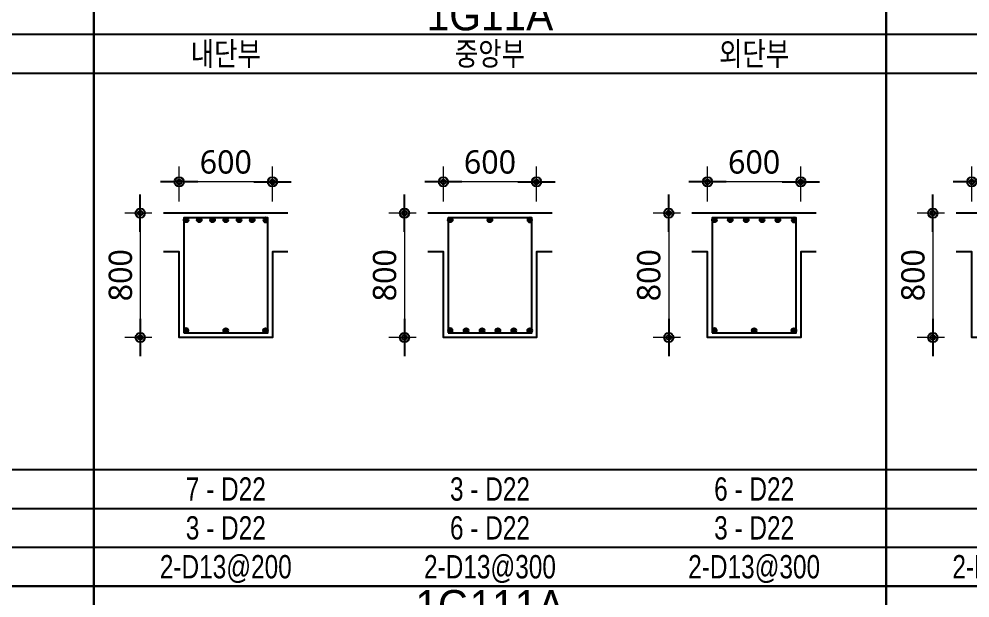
# Model space of a CAD drawing. Header units: millimetres. Extents: x 350420 to 672135, y -312840 to -44390.
# Drawn here: x 514549 to 520669, y -98426 to -94702 of the extents above; entities that cross this region are included whole.
import ezdxf
from ezdxf.enums import TextEntityAlignment as Align

# ---------------------------------------------------------------- set-up
doc = ezdxf.new("R2010")
doc.units = ezdxf.units.MM
doc.header["$LTSCALE"] = 65
doc.layers.get('Defpoints').update_dxf_attribs({"color": 145})
for name, color, linetype in [('BAR', 2, 'Continuous'), ('BAR1', 3, 'Continuous'), ('BARR', 1, 'Continuous'), ('DIM', 7, 'Continuous'), ('LINE', 7, 'Continuous'), ('보', 4, 'Continuous')]:
    doc.layers.add(name, color=color, linetype=linetype)
doc.layers.add('TEXT', color=3, linetype='Continuous', lineweight=9)
doc.styles.add('돋음', font='Dotum.ttf')
doc.styles.add('맑은고딕', font='malgun.ttf')
doc.dimstyles.new('DIM_30', dxfattribs={"dimscale": 30, "dimtxt": 3, "dimasz": 1.2, "dimexe": 2, "dimexo": 1.5, "dimgap": 1, "dimtad": 1, "dimdec": 0, "dimdsep": 46, "dimtxsty": '맑은고딕', "dimblk1": 'DIMDOT', "dimblk2": 'DIMDOT', "dimsah": 1, "dimcen": 1, "dimdle": 2, "dimclrd": 7, "dimclre": 7, "dimclrt": 3, "dimadec": 0, "dimazin": 0, "dimtfac": 1, "dimtdec": 0, "dimtix": 1, "dimtmove": 2, "dimatfit": 3, "dimldrblk": 'DIMDOT', "dimfxl": 0, "dimtolj": 1, "dimarcsym": 0})

# ---------------------------------------------------------------- blocks, each defined once
blk = doc.blocks.new('1G11')
at = {"layer": 'LINE', "color": 4}
for p, q in [((0, 3550), (5100, 3550)), ((0, 500), (5100, 500)), ((0, 250), (5100, 250))]:
    blk.add_line(p, q, dxfattribs=at)
at = {"layer": 'LINE'}
for p, q in [((0, 3300), (5100, 3300)), ((0, 750), (5100, 750))]:
    blk.add_line(p, q, dxfattribs=at)
blk.add_lwpolyline([(0, 3800), (0, 0), (5100, 0), (5100, 3800)], close=True, dxfattribs=at)
blk = doc.blocks.new('BAR')
at = {"layer": 'BARR'}
h = blk.add_hatch(color=256, dxfattribs=at)
edge = h.paths.add_edge_path()
edge.add_arc((0, 0), 15, 0, 360)
blk.add_circle((0, 0), 15, dxfattribs=at)
blk = doc.blocks.new('DIMDOT')
at = {"layer": 'DIM', "linetype": 'Continuous'}
blk.add_line((-2, 0), (2, 0), dxfattribs=at)
for radius in [0.5, 0.25]:
    blk.add_circle((0, 0), radius, dxfattribs=at)
blk = doc.blocks.new('*D82')
at = {"layer": 'Defpoints', "color": 0, "transparency": 16777216}
for p in [(5252.2, -60999.7), (5252.2, -61199.7), (5852.2, -61199.7)]:
    blk.add_point(p, dxfattribs=at)
at = {"layer": 'DIM', "color": 7, "lineweight": -2, "transparency": 16777216}
for p, q in [((5252.2, -61124.7), (5252.2, -60899.7)), ((5852.2, -61124.7), (5852.2, -60899.7)), ((5792.2, -60999.7), (5312.2, -60999.7))]:
    blk.add_line(p, q, dxfattribs=at)
at = {"layer": 'DIM', "color": 7, "lineweight": -2, "transparency": 16777216, "xscale": 60, "yscale": 60, "zscale": 60, "rotation": 180}
blk.add_blockref('DIMDOT', (5252.2, -60999.7), dxfattribs=at)
at = {"layer": 'DIM', "color": 7, "lineweight": -2, "transparency": 16777216, "xscale": 60, "yscale": 60, "zscale": 60}
blk.add_blockref('DIMDOT', (5852.2, -60999.7), dxfattribs=at)
at = {"layer": 'DIM', "color": 3, "transparency": 16777216, "insert": (5552.2, -60872.2), "char_height": 150, "attachment_point": 5, "style": '맑은고딕'}
blk.add_mtext('\\A1;600', dxfattribs=at)
blk = doc.blocks.new('*D83')
at = {"layer": 'Defpoints', "color": 0, "transparency": 16777216}
for p in [(5152.2, -61199.7), (5002.2, -61999.7), (5152.2, -61999.7)]:
    blk.add_point(p, dxfattribs=at)
at = {"layer": 'DIM', "color": 7, "lineweight": -2, "transparency": 16777216}
for p, q in [((5077.2, -61199.7), (4902.2, -61199.7)), ((5002.2, -61259.7), (5002.2, -61939.7)), ((5077.2, -61999.7), (4902.2, -61999.7))]:
    blk.add_line(p, q, dxfattribs=at)
at = {"layer": 'DIM', "color": 7, "lineweight": -2, "transparency": 16777216, "xscale": 60, "yscale": 60, "zscale": 60}
for p, rotation in [((5002.2, -61199.7), 90), ((5002.2, -61999.7), 270)]:
    blk.add_blockref('DIMDOT', p, dxfattribs=dict(at, rotation=rotation))
at = {"layer": 'DIM', "color": 3, "transparency": 16777216, "insert": (4874.7, -61599.7), "char_height": 150, "attachment_point": 5, "rotation": 90, "style": '맑은고딕'}
blk.add_mtext('\\A1;800', dxfattribs=at)
blk = doc.blocks.new('*D84')
at = {"layer": 'Defpoints', "color": 0, "transparency": 16777216}
for p in [(6952.2, -60999.7), (6952.2, -61199.7), (7552.2, -61199.7)]:
    blk.add_point(p, dxfattribs=at)
at = {"layer": 'DIM', "color": 7, "lineweight": -2, "transparency": 16777216}
for p, q in [((6952.2, -61124.7), (6952.2, -60899.7)), ((7552.2, -61124.7), (7552.2, -60899.7)), ((7492.2, -60999.7), (7012.2, -60999.7))]:
    blk.add_line(p, q, dxfattribs=at)
at = {"layer": 'DIM', "color": 7, "lineweight": -2, "transparency": 16777216, "xscale": 60, "yscale": 60, "zscale": 60, "rotation": 180}
blk.add_blockref('DIMDOT', (6952.2, -60999.7), dxfattribs=at)
at = {"layer": 'DIM', "color": 7, "lineweight": -2, "transparency": 16777216, "xscale": 60, "yscale": 60, "zscale": 60}
blk.add_blockref('DIMDOT', (7552.2, -60999.7), dxfattribs=at)
at = {"layer": 'DIM', "color": 3, "transparency": 16777216, "insert": (7252.2, -60872.2), "char_height": 150, "attachment_point": 5, "style": '맑은고딕'}
blk.add_mtext('\\A1;600', dxfattribs=at)
blk = doc.blocks.new('*D85')
at = {"layer": 'Defpoints', "color": 0, "transparency": 16777216}
for p in [(6852.2, -61199.7), (6702.2, -61999.7), (6852.2, -61999.7)]:
    blk.add_point(p, dxfattribs=at)
at = {"layer": 'DIM', "color": 7, "lineweight": -2, "transparency": 16777216}
for p, q in [((6777.2, -61199.7), (6602.2, -61199.7)), ((6702.2, -61259.7), (6702.2, -61939.7)), ((6777.2, -61999.7), (6602.2, -61999.7))]:
    blk.add_line(p, q, dxfattribs=at)
at = {"layer": 'DIM', "color": 7, "lineweight": -2, "transparency": 16777216, "xscale": 60, "yscale": 60, "zscale": 60}
for p, rotation in [((6702.2, -61199.7), 90), ((6702.2, -61999.7), 270)]:
    blk.add_blockref('DIMDOT', p, dxfattribs=dict(at, rotation=rotation))
at = {"layer": 'DIM', "color": 3, "transparency": 16777216, "insert": (6574.7, -61599.7), "char_height": 150, "attachment_point": 5, "rotation": 90, "style": '맑은고딕'}
blk.add_mtext('\\A1;800', dxfattribs=at)
blk = doc.blocks.new('*D98')
at = {"layer": 'Defpoints', "color": 0, "transparency": 16777216}
for p in [(8652.2, -60999.7), (8652.2, -61199.7), (9252.2, -61199.7)]:
    blk.add_point(p, dxfattribs=at)
at = {"layer": 'DIM', "color": 7, "lineweight": -2, "transparency": 16777216}
for p, q in [((8652.2, -61124.7), (8652.2, -60899.7)), ((9252.2, -61124.7), (9252.2, -60899.7)), ((9192.2, -60999.7), (8712.2, -60999.7))]:
    blk.add_line(p, q, dxfattribs=at)
at = {"layer": 'DIM', "color": 7, "lineweight": -2, "transparency": 16777216, "xscale": 60, "yscale": 60, "zscale": 60, "rotation": 180}
blk.add_blockref('DIMDOT', (8652.2, -60999.7), dxfattribs=at)
at = {"layer": 'DIM', "color": 7, "lineweight": -2, "transparency": 16777216, "xscale": 60, "yscale": 60, "zscale": 60}
blk.add_blockref('DIMDOT', (9252.2, -60999.7), dxfattribs=at)
at = {"layer": 'DIM', "color": 3, "transparency": 16777216, "insert": (8952.2, -60872.2), "char_height": 150, "attachment_point": 5, "style": '맑은고딕'}
blk.add_mtext('\\A1;600', dxfattribs=at)
blk = doc.blocks.new('*D99')
at = {"layer": 'Defpoints', "color": 0, "transparency": 16777216}
for p in [(8552.2, -61199.7), (8402.2, -61999.7), (8552.2, -61999.7)]:
    blk.add_point(p, dxfattribs=at)
at = {"layer": 'DIM', "color": 7, "lineweight": -2, "transparency": 16777216}
for p, q in [((8477.2, -61199.7), (8302.2, -61199.7)), ((8402.2, -61259.7), (8402.2, -61939.7)), ((8477.2, -61999.7), (8302.2, -61999.7))]:
    blk.add_line(p, q, dxfattribs=at)
at = {"layer": 'DIM', "color": 7, "lineweight": -2, "transparency": 16777216, "xscale": 60, "yscale": 60, "zscale": 60}
for p, rotation in [((8402.2, -61199.7), 90), ((8402.2, -61999.7), 270)]:
    blk.add_blockref('DIMDOT', p, dxfattribs=dict(at, rotation=rotation))
at = {"layer": 'DIM', "color": 3, "transparency": 16777216, "insert": (8274.7, -61599.7), "char_height": 150, "attachment_point": 5, "rotation": 90, "style": '맑은고딕'}
blk.add_mtext('\\A1;800', dxfattribs=at)
blk = doc.blocks.new('*D100')
at = {"layer": 'Defpoints', "color": 0, "transparency": 16777216}
for p in [(12079.8, -60999.7), (12079.8, -61199.7), (12679.8, -61199.7)]:
    blk.add_point(p, dxfattribs=at)
at = {"layer": 'DIM', "color": 7, "lineweight": -2, "transparency": 16777216}
for p, q in [((12079.8, -61124.7), (12079.8, -60899.7)), ((12679.8, -61124.7), (12679.8, -60899.7)), ((12619.8, -60999.7), (12139.8, -60999.7))]:
    blk.add_line(p, q, dxfattribs=at)
at = {"layer": 'DIM', "color": 7, "lineweight": -2, "transparency": 16777216, "xscale": 60, "yscale": 60, "zscale": 60, "rotation": 180}
blk.add_blockref('DIMDOT', (12079.8, -60999.7), dxfattribs=at)
at = {"layer": 'DIM', "color": 7, "lineweight": -2, "transparency": 16777216, "xscale": 60, "yscale": 60, "zscale": 60}
blk.add_blockref('DIMDOT', (12679.8, -60999.7), dxfattribs=at)
at = {"layer": 'DIM', "color": 3, "transparency": 16777216, "insert": (12379.8, -60872.2), "char_height": 150, "attachment_point": 5, "style": '맑은고딕'}
blk.add_mtext('\\A1;600', dxfattribs=at)
blk = doc.blocks.new('*D101')
at = {"layer": 'Defpoints', "color": 0, "transparency": 16777216}
for p in [(11979.8, -61199.7), (11829.8, -61999.7), (11979.8, -61999.7)]:
    blk.add_point(p, dxfattribs=at)
at = {"layer": 'DIM', "color": 7, "lineweight": -2, "transparency": 16777216}
for p, q in [((11904.8, -61199.7), (11729.8, -61199.7)), ((11829.8, -61259.7), (11829.8, -61939.7)), ((11904.8, -61999.7), (11729.8, -61999.7))]:
    blk.add_line(p, q, dxfattribs=at)
at = {"layer": 'DIM', "color": 7, "lineweight": -2, "transparency": 16777216, "xscale": 60, "yscale": 60, "zscale": 60}
for p, rotation in [((11829.8, -61199.7), 90), ((11829.8, -61999.7), 270)]:
    blk.add_blockref('DIMDOT', p, dxfattribs=dict(at, rotation=rotation))
at = {"layer": 'DIM', "color": 3, "transparency": 16777216, "insert": (11702.3, -61599.7), "char_height": 150, "attachment_point": 5, "rotation": 90, "style": '맑은고딕'}
blk.add_mtext('\\A1;800', dxfattribs=at)
blk = doc.blocks.new('1G111')
at = {"layer": 'LINE'}
blk.add_lwpolyline([(0, 3800), (0, 0), (5100, 0), (5100, 3800)], close=True, dxfattribs=at)
blk = doc.blocks.new('1G111A')
at = {"layer": 'LINE'}
blk.add_lwpolyline([(0, 3800), (0, 0), (5100, 0), (5100, 3800)], close=True, dxfattribs=at)
at = {"layer": 'TEXT', "color": 6, "style": '돋음'}
blk.add_text('1G111A', height=200, dxfattribs=at).set_placement((2550, 3675), align=Align.MIDDLE_CENTER)
blk = doc.blocks.new('1G111B')
at = {"layer": 'LINE'}
blk.add_lwpolyline([(0, 3800), (0, 0), (5100, 0), (5100, 3800)], close=True, dxfattribs=at)
blk = doc.blocks.new('1G11A')
at = {"layer": 'BAR1'}
for points in [[(580, 1630), (1120, 1630), (1120, 2370), (580, 2370)], [(2280, 1630), (2820, 1630), (2820, 2370), (2280, 2370)], [(3980, 1630), (4520, 1630), (4520, 2370), (3980, 2370)]]:
    blk.add_lwpolyline(points, close=True, dxfattribs=at)
at = {"layer": 'LINE', "color": 4}
for p, q in [((0, 3550), (5100, 3550)), ((0, 500), (5100, 500)), ((0, 250), (5100, 250))]:
    blk.add_line(p, q, dxfattribs=at)
at = {"layer": 'LINE'}
for p, q in [((0, 3300), (5100, 3300)), ((0, 750), (5100, 750))]:
    blk.add_line(p, q, dxfattribs=at)
blk.add_lwpolyline([(0, 3800), (0, 0), (5100, 0), (5100, 3800)], close=True, dxfattribs=at)
at = {"layer": '보'}
for p, q in [((1250, 2400), (450, 2400)), ((2950, 2400), (2150, 2400)), ((4650, 2400), (3850, 2400))]:
    blk.add_line(p, q, dxfattribs=at)
for points in [[(1250, 2150), (1150, 2150), (1150, 1600), (550, 1600), (550, 2150), (450, 2150)], [(2950, 2150), (2850, 2150), (2850, 1600), (2250, 1600), (2250, 2150), (2150, 2150)], [(4650, 2150), (4550, 2150), (4550, 1600), (3950, 1600), (3950, 2150), (3850, 2150)]]:
    blk.add_lwpolyline(points, dxfattribs=at)
at = {"layer": 'BAR'}
for p in [(594.5, 2355.5), (679.7, 2355.5), (764.8, 2355.5), (850, 2355.5), (935.2, 2355.5), (1020.3, 2355.5), (2294.5, 2355.5), (2550, 2355.5), (3994.5, 2355.5), (4096.7, 2355.5), (4198.9, 2355.5), (4301.1, 2355.5), (4403.3, 2355.5)]:
    blk.add_blockref('BAR', p, dxfattribs=at)
at = {"layer": 'BAR', "xscale": -1}
for p in [(1105.5, 2355.5), (2805.5, 2355.5), (4505.5, 2355.5)]:
    blk.add_blockref('BAR', p, dxfattribs=at)
at = {"layer": 'BAR', "xscale": -1, "rotation": 180}
for p in [(594.5, 1644.5), (2294.5, 1644.5), (3994.5, 1644.5)]:
    blk.add_blockref('BAR', p, dxfattribs=at)
at = {"layer": 'BAR', "rotation": 180.0000000000014}
for p in [(850, 1644.5), (1105.5, 1644.5), (2396.7, 1644.5), (2498.9, 1644.5), (2601.1, 1644.5), (2703.3, 1644.5), (2805.5, 1644.5), (4250, 1644.5), (4505.5, 1644.5)]:
    blk.add_blockref('BAR', p, dxfattribs=at)
at = {"layer": 'TEXT', "color": 6, "style": '돋음'}
blk.add_text('1G11A', height=200, dxfattribs=at).set_placement((2550, 3675), align=Align.MIDDLE_CENTER)
at = {"layer": 'TEXT', "style": '돋음', "width": 0.8}
for s, p in [('내단부', (850, 3425)), ('중앙부', (2550, 3425)), ('외단부', (4250, 3425)), ('7 - D22', (850, 625)), ('3 - D22', (2550, 625)), ('6 - D22', (4250, 625)), ('3 - D22', (850, 375)), ('6 - D22', (2550, 375)), ('3 - D22', (4250, 375)), ('2-D13@200', (850, 125)), ('2-D13@300', (2550, 125)), ('2-D13@300', (4250, 125))]:
    blk.add_text(s, height=150, dxfattribs=at).set_placement(p, align=Align.MIDDLE_CENTER)
at = {"layer": 'DIM'}
for base, p1, p2, angle, picture, middle in [((550, 2600), (1150, 2400), (550, 2400), 180, '*D82', (850, 2727.5)), ((2250, 2600), (2850, 2400), (2250, 2400), 180, '*D84', (2550, 2727.5)), ((3950, 2600), (4550, 2400), (3950, 2400), 180, '*D98', (4250, 2727.5)), ((300, 1600), (450, 2400), (450, 1600), 270, '*D83', (172.5, 2000)), ((2000, 1600), (2150, 2400), (2150, 1600), 270, '*D85', (1872.5, 2000)), ((3700, 1600), (3850, 2400), (3850, 1600), 270, '*D99', (3572.5, 2000))]:
    dim = blk.add_linear_dim(base=base, p1=p1, p2=p2, angle=angle, dimstyle='DIM_30', override={"dimscale": 50}, dxfattribs=at)
    dim.commit()
    dim.dimension.update_dxf_attribs({"geometry": picture, "text_midpoint": middle, "insert": (-4702.2, 63599.7)})
blk = doc.blocks.new('1G11B')
at = {"layer": 'LINE', "color": 4}
for p, q in [((0, 3550), (5100, 3550)), ((0, 500), (5100, 500)), ((0, 250), (5100, 250))]:
    blk.add_line(p, q, dxfattribs=at)
at = {"layer": 'LINE'}
for p, q in [((0, 3300), (5100, 3300)), ((0, 750), (5100, 750))]:
    blk.add_line(p, q, dxfattribs=at)
blk.add_lwpolyline([(0, 3800), (0, 0), (5100, 0), (5100, 3800)], close=True, dxfattribs=at)
at = {"layer": '보'}
blk.add_line((1250, 2400), (450, 2400), dxfattribs=at)
blk.add_lwpolyline([(1250, 2150), (1150, 2150), (1150, 1600), (550, 1600), (550, 2150), (450, 2150)], dxfattribs=at)
at = {"layer": 'TEXT', "style": '돋음', "width": 0.8}
blk.add_text('2-D13@125', height=150, dxfattribs=at).set_placement((850, 125), align=Align.MIDDLE_CENTER)
at = {"layer": 'DIM'}
for base, p1, p2, angle, picture, middle in [((550, 2600), (1150, 2400), (550, 2400), 180, '*D100', (850, 2727.5)), ((300, 1600), (450, 2400), (450, 1600), 270, '*D101', (172.5, 2000))]:
    dim = blk.add_linear_dim(base=base, p1=p1, p2=p2, angle=angle, dimstyle='DIM_30', override={"dimscale": 50}, dxfattribs=at)
    dim.commit()
    dim.dimension.update_dxf_attribs({"geometry": picture, "text_midpoint": middle, "insert": (-11529.8, 63599.7)})

msp = doc.modelspace()

# ---------------------------------------------------------------- block references
at = {"layer": 'TEXT'}
for name, p in [('1G11', (509930, -98350)), ('1G11A', (515030, -98350)), ('1G11B', (520130, -98350)), ('1G111', (509930, -102150)), ('1G111A', (515030, -102150)), ('1G111B', (520130, -102150))]:
    msp.add_blockref(name, p, dxfattribs=at)

doc.saveas('drawing.dxf')
